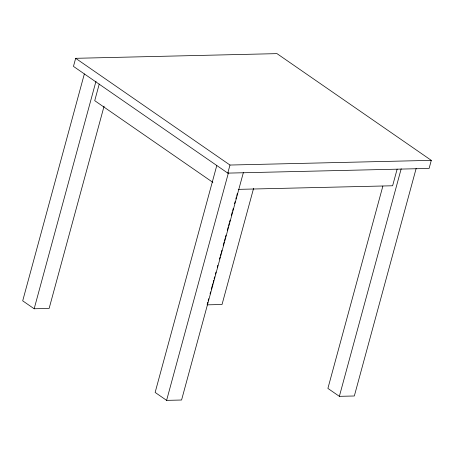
<?xml version="1.0" encoding="UTF-8"?>
<svg xmlns="http://www.w3.org/2000/svg" width="454" height="454" viewBox="0 0 454 454"><rect width="100%" height="100%" fill="white"/><g stroke="black" fill="none" stroke-linecap="round" stroke-linejoin="round"><path stroke-width="0.68" d="M75.665 58.311L73.469 66.392L227.783 173.116L429.104 168.434L431.3 160.358L276.985 53.634L75.665 58.311L229.979 165.04L431.3 160.358M84.342 73.957L22.7 300.837L34.169 308.771L49.134 308.425L104.091 106.14M34.169 308.771L95.998 81.204M99.244 84.047L94.727 100.675L212.869 182.383M216.779 165.551L155.137 392.432L166.607 400.366L181.572 400.019L243.401 172.452M227.783 173.116L229.979 165.04M166.607 400.366L228.436 172.798M207.262 304.163L207.819 302.114M208.187 300.747L208.744 298.698M210.043 293.914L210.599 291.865M211.343 289.13L212.83 283.665M213.198 282.297L213.76 280.249M214.129 278.881L214.685 276.827M215.429 274.097L215.985 272.048M217.284 267.264L217.841 265.21M219.515 259.064L220.071 257.009M220.44 255.642L221.002 253.593M221.37 252.225L221.927 250.177M223.226 245.393L224.157 241.976M224.526 240.609L225.082 238.56M225.456 237.192L226.013 235.144M227.312 230.36L228.243 226.943M228.612 225.576L229.168 223.527M229.542 222.159L230.099 220.111M231.398 215.327L232.323 211.91M232.698 210.542L233.254 208.488M234.553 203.71L235.11 201.655M235.853 198.926L236.409 196.871M236.784 195.509L237.34 193.455M253.599 188.325L222.034 304.498L207.075 304.85M382.858 186.123L327.896 388.408L339.365 396.336L354.33 395.99L416.159 168.423M397.136 169.143L392.619 185.771L238.237 189.363M339.365 396.336L401.194 168.774"/></g></svg>
